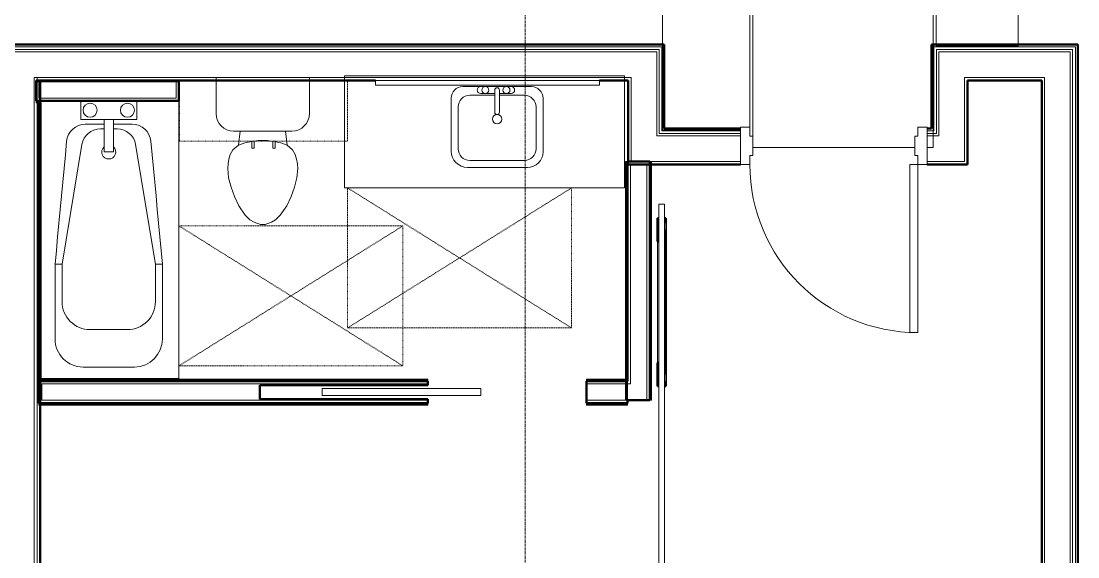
# Model space of a CAD drawing. Header units: inches. Extents: x -4218 to -1830, y 9756 to 12426.
# Drawn here: x -2935.3 to -2708.9, y 10271.4 to 10386.1 of the extents above; entities that cross this region are included whole.
import ezdxf

# ---------------------------------------------------------------- set-up
doc = ezdxf.new("R2010")
doc.units = ezdxf.units.IN
doc.header["$MEASUREMENT"] = 0
doc.linetypes.add('Dash', pattern=[0.25, 0.125, -0.125])
doc.linetypes.add('Grid Line 1_2_', pattern=[0.875, 0.5, -0.125, 0.125, -0.125])
for name, color, linetype, lineweight in [('0-1', 7, 'Continuous', 5), ('0-2', 252, 'Continuous', 9), ('0-3', 7, 'Continuous', 9), ('A-DOOR-1', 7, 'Continuous', 9), ('A-DOOR-2', 50, 'Continuous', 20), ('A-DOOR-3', 250, 'Continuous', 50), ('A-DOOR-FRAM-1', 50, 'Continuous', 20), ('A-FLOR-1', 253, 'Continuous', 9), ('A-FLOR-2', 252, 'Continuous', 9), ('A-FLOR-3', 7, 'Continuous', 9), ('A-GENM-HDLN-1', 7, 'Dash', 9), ('A-WALL-1', 250, 'Continuous', 50), ('A-WALL-2', 10, 'Continuous', 13), ('A-WALL-3', 253, 'Continuous', 9), ('A-WALL-4', 254, 'Continuous', 9), ('A-WALL-5', 252, 'Continuous', 9), ('A-WALL-6', 7, 'Continuous', 9), ('I-WALL-1', 250, 'Continuous', 50), ('I-WALL-2', 254, 'Continuous', 9), ('I-WALL-3', 253, 'Continuous', 9), ('I-WALL-4', 252, 'Continuous', 9), ('P-SANR-FIXT-1', 7, 'Continuous', 9), ('P-SANR-FIXT-2', 252, 'Continuous', 9), ('P-SANR-FIXT-3', 253, 'Continuous', 9), ('P-SANR-FIXT-5', 254, 'Continuous', 9), ('Q-CASE-2', 252, 'Continuous', 9), ('Q-CASE-3', 7, 'Continuous', 9), ('Q-CASE-5', 254, 'Continuous', 9), ('Q-CASE-6', 7, 'Dash', 9), ('S-GRID-1', 1, 'Grid Line 1_2_', 9)]:
    doc.layers.add(name, color=color, linetype=linetype, lineweight=lineweight)

# ---------------------------------------------------------------- blocks, each defined once
blk = doc.blocks.new('Basic Wall _ INT - W4BØF - _5_8 GYP - 2X4 WOOD_BATT_ - 5_8 GYP_ - ___-2701714-BACKGROUND - 1ST FLOOR')
at = {"layer": 'A-WALL-3'}
for p, q in [((-2800.65, 10356.04), (-2800.61, 10356.04)), ((-2800.65, 10355.41), (-2800.65, 10356.04)), ((-2800.61, 10356.04), (-2800.59, 10356.04)), ((-2800.59, 10356.04), (-2800.57, 10356.04)), ((-2800.57, 10356.04), (-2800.55, 10356.04)), ((-2800.55, 10356.04), (-2800.53, 10356.04)), ((-2800.53, 10356.04), (-2800.24, 10356.04)), ((-2800.3, 10356.04), (-2800.3, 10355.41)), ((-2800.57, 10265.57), (-2800.59, 10265.57)), ((-2800.55, 10265.57), (-2800.57, 10265.57)), ((-2800.54, 10265.57), (-2800.55, 10265.57)), ((-2800.53, 10265.57), (-2800.54, 10265.57)), ((-2800.51, 10265.57), (-2800.53, 10265.57)), ((-2800.53, 10265.57), (-2800.53, 10265.57)), ((-2800.45, 10265.57), (-2800.51, 10265.57)), ((-2800.24, 10265.57), (-2800.45, 10265.57)), ((-2800.3, 10265.94), (-2800.3, 10265.86)), ((-2800.3, 10265.83), (-2800.3, 10265.77))]:
    blk.add_line(p, q, dxfattribs=at)
at = {"layer": 'A-WALL-4'}
for p, q in [((-2800.63, 10356.04), (-2800.65, 10356.04)), ((-2800.45, 10356.04), (-2800.51, 10356.04)), ((-2800.3, 10356.04), (-2800.44, 10356.04)), ((-2800.24, 10356.04), (-2800.3, 10356.04)), ((-2800.65, 10265.57), (-2800.63, 10265.57)), ((-2800.51, 10265.57), (-2800.45, 10265.57)), ((-2800.44, 10265.57), (-2800.3, 10265.57)), ((-2800.3, 10265.57), (-2800.24, 10265.57))]:
    blk.add_line(p, q, dxfattribs=at)
at = {"layer": 'A-WALL-5'}
for p, q in [((-2800.65, 10304.91), (-2800.65, 10355.41)), ((-2800.53, 10355.41), (-2800.53, 10356.04)), ((-2800.3, 10355.41), (-2800.3, 10304.91)), ((-2800.24, 10356.04), (-2800.24, 10355.41)), ((-2800.65, 10304.91), (-2800.63, 10304.91)), ((-2800.51, 10304.91), (-2800.45, 10304.91)), ((-2800.44, 10304.91), (-2800.3, 10304.91)), ((-2800.3, 10304.91), (-2800.24, 10304.91)), ((-2800.63, 10268.91), (-2800.65, 10268.91)), ((-2800.65, 10265.57), (-2800.65, 10268.91)), ((-2800.45, 10268.91), (-2800.51, 10268.91)), ((-2800.3, 10268.91), (-2800.44, 10268.91)), ((-2800.24, 10268.91), (-2800.3, 10268.91)), ((-2800.3, 10268.91), (-2800.3, 10265.98)), ((-2800.61, 10265.57), (-2800.65, 10265.57)), ((-2800.59, 10265.57), (-2800.61, 10265.57)), ((-2800.24, 10265.94), (-2800.24, 10265.86)), ((-2800.24, 10265.83), (-2800.24, 10265.77))]:
    blk.add_line(p, q, dxfattribs=at)
at = {"layer": 'A-WALL-6'}
for p, q in [((-2800.53, 10304.91), (-2800.53, 10355.41)), ((-2800.24, 10355.41), (-2800.24, 10304.91)), ((-2800.61, 10304.91), (-2800.65, 10304.91)), ((-2800.53, 10304.91), (-2800.61, 10304.91)), ((-2800.24, 10304.91), (-2800.53, 10304.91)), ((-2800.65, 10268.91), (-2800.61, 10268.91)), ((-2800.61, 10268.91), (-2800.53, 10268.91)), ((-2800.53, 10265.57), (-2800.53, 10268.91)), ((-2800.53, 10268.91), (-2800.24, 10268.91)), ((-2800.24, 10268.91), (-2800.24, 10265.98))]:
    blk.add_line(p, q, dxfattribs=at)
blk = doc.blocks.new('Basic Wall _ INT - W4BØF - _5_8 GYP - 2X4 WOOD_BATT_ - 5_8 GYP_ - ___-2701713-BACKGROUND - 1ST FLOOR')
at = {"layer": 'A-WALL-3'}
for p, q in [((-2805.75, 10309.45), (-2805.75, 10309.34)), ((-2805.75, 10309.33), (-2805.75, 10309.25)), ((-2805.75, 10309.24), (-2805.75, 10309.19)), ((-2805.75, 10309.04), (-2805.75, 10308.44)), ((-2805.75, 10308.41), (-2805.75, 10304.91)), ((-2805.4, 10304.91), (-2805.4, 10309.04)), ((-2805.53, 10304.91), (-2805.81, 10304.91)), ((-2805.5, 10304.91), (-2805.53, 10304.91)), ((-2805.48, 10304.91), (-2805.5, 10304.91)), ((-2805.44, 10304.91), (-2805.48, 10304.91)), ((-2805.4, 10304.91), (-2805.44, 10304.91)), ((-2805.53, 10265.57), (-2805.81, 10265.57)), ((-2805.75, 10265.96), (-2805.75, 10265.86)), ((-2805.75, 10265.85), (-2805.75, 10265.77)), ((-2805.75, 10265.76), (-2805.75, 10265.71)), ((-2805.52, 10265.57), (-2805.53, 10265.57)), ((-2805.46, 10265.57), (-2805.52, 10265.57))]:
    blk.add_line(p, q, dxfattribs=at)
at = {"layer": 'A-WALL-4'}
for p, q in [((-2805.81, 10304.91), (-2805.75, 10304.91)), ((-2805.75, 10304.91), (-2805.61, 10304.91)), ((-2805.6, 10304.91), (-2805.54, 10304.91)), ((-2805.42, 10304.91), (-2805.4, 10304.91)), ((-2805.81, 10265.57), (-2805.75, 10265.57)), ((-2805.75, 10265.57), (-2805.61, 10265.57)), ((-2805.6, 10265.57), (-2805.54, 10265.57)), ((-2805.42, 10265.57), (-2805.4, 10265.57))]:
    blk.add_line(p, q, dxfattribs=at)
at = {"layer": 'A-WALL-5'}
for p, q in [((-2805.75, 10356.04), (-2805.81, 10356.04)), ((-2805.61, 10356.04), (-2805.75, 10356.04)), ((-2805.75, 10356.04), (-2805.75, 10309.45)), ((-2805.54, 10356.04), (-2805.6, 10356.04)), ((-2805.4, 10356.04), (-2805.42, 10356.04)), ((-2805.4, 10309.04), (-2805.4, 10356.04)), ((-2805.81, 10309.45), (-2805.81, 10309.34)), ((-2805.81, 10309.33), (-2805.81, 10309.25)), ((-2805.81, 10309.24), (-2805.81, 10309.19)), ((-2805.81, 10309.04), (-2805.81, 10308.44)), ((-2805.81, 10308.41), (-2805.81, 10304.91)), ((-2805.53, 10309.04), (-2805.53, 10308.42)), ((-2805.53, 10308.41), (-2805.53, 10304.91)), ((-2805.75, 10268.91), (-2805.81, 10268.91)), ((-2805.61, 10268.91), (-2805.75, 10268.91)), ((-2805.75, 10268.91), (-2805.75, 10265.98)), ((-2805.54, 10268.91), (-2805.6, 10268.91)), ((-2805.4, 10268.91), (-2805.42, 10268.91)), ((-2805.4, 10265.57), (-2805.4, 10268.91)), ((-2805.81, 10265.96), (-2805.81, 10265.86)), ((-2805.81, 10265.85), (-2805.81, 10265.77)), ((-2805.81, 10265.76), (-2805.81, 10265.71)), ((-2805.44, 10265.57), (-2805.46, 10265.57)), ((-2805.4, 10265.57), (-2805.44, 10265.57))]:
    blk.add_line(p, q, dxfattribs=at)
at = {"layer": 'A-WALL-6'}
for p, q in [((-2805.81, 10356.04), (-2805.53, 10356.04)), ((-2805.81, 10356.04), (-2805.81, 10309.45)), ((-2805.53, 10356.04), (-2805.53, 10309.04)), ((-2805.53, 10356.04), (-2805.44, 10356.04)), ((-2805.44, 10356.04), (-2805.4, 10356.04)), ((-2805.81, 10268.91), (-2805.53, 10268.91)), ((-2805.81, 10268.91), (-2805.81, 10265.98)), ((-2805.53, 10268.91), (-2805.53, 10265.57)), ((-2805.53, 10268.91), (-2805.44, 10268.91)), ((-2805.44, 10268.91), (-2805.4, 10268.91))]:
    blk.add_line(p, q, dxfattribs=at)
blk = doc.blocks.new('Basic Wall _ INT - W4BØF - _5_8 GYP - 2X4 WOOD_BATT_ - 5_8 GYP_ - ___-2701716-BACKGROUND - 1ST FLOOR')
at = {"layer": 'A-WALL-3'}
for p, q in [((-2805.69, 10309.39), (-2805.8, 10309.39)), ((-2805.6, 10309.39), (-2805.69, 10309.39)), ((-2805.54, 10309.39), (-2805.6, 10309.39)), ((-2805.4, 10309.45), (-2805.4, 10309.16)), ((-2805.4, 10309.16), (-2805.4, 10309.1))]:
    blk.add_line(p, q, dxfattribs=at)
at = {"layer": 'A-WALL-4'}
for p, q in [((-2805.4, 10309.39), (-2805.4, 10309.45)), ((-2805.4, 10309.25), (-2805.4, 10309.39)), ((-2805.4, 10309.18), (-2805.4, 10309.24)), ((-2805.4, 10309.04), (-2805.4, 10309.06))]:
    blk.add_line(p, q, dxfattribs=at)
at = {"layer": 'A-WALL-5'}
for p, q in [((-2848.2, 10309.39), (-2901.56, 10309.39)), ((-2848.2, 10309.39), (-2848.2, 10309.45)), ((-2848.2, 10309.25), (-2848.2, 10309.39)), ((-2848.2, 10309.18), (-2848.2, 10309.24)), ((-2814.2, 10309.45), (-2814.2, 10309.39)), ((-2814.2, 10309.39), (-2814.2, 10309.25)), ((-2805.81, 10309.39), (-2814.2, 10309.39)), ((-2814.2, 10309.24), (-2814.2, 10309.18)), ((-2805.69, 10309.45), (-2805.8, 10309.45)), ((-2805.6, 10309.45), (-2805.69, 10309.45)), ((-2805.54, 10309.45), (-2805.6, 10309.45)), ((-2901.56, 10309.04), (-2848.2, 10309.04)), ((-2848.2, 10309.04), (-2848.2, 10309.06)), ((-2814.2, 10309.06), (-2814.2, 10309.04)), ((-2814.2, 10309.04), (-2805.4, 10309.04)), ((-2805.4, 10309.1), (-2805.4, 10309.08)), ((-2805.4, 10309.08), (-2805.4, 10309.04))]:
    blk.add_line(p, q, dxfattribs=at)
at = {"layer": 'A-WALL-6'}
for p, q in [((-2848.2, 10309.45), (-2901.56, 10309.45)), ((-2848.2, 10309.16), (-2901.56, 10309.16)), ((-2848.2, 10309.45), (-2848.2, 10309.16)), ((-2848.2, 10309.16), (-2848.2, 10309.08)), ((-2814.2, 10309.16), (-2814.2, 10309.45)), ((-2805.81, 10309.45), (-2814.2, 10309.45)), ((-2805.4, 10309.16), (-2814.2, 10309.16)), ((-2814.2, 10309.08), (-2814.2, 10309.16)), ((-2848.2, 10309.08), (-2848.2, 10309.04)), ((-2814.2, 10309.04), (-2814.2, 10309.08))]:
    blk.add_line(p, q, dxfattribs=at)
blk = doc.blocks.new('Basic Wall _ INT - W4BØF - _5_8 GYP - 2X4 WOOD_BATT_ - 5_8 GYP_ - ___-2701715-BACKGROUND - 1ST FLOOR')
at = {"layer": 'A-WALL-3'}
for p, q in [((-2931.53, 10304.29), (-2931.53, 10304.27)), ((-2931.53, 10304.29), (-2931.27, 10304.29)), ((-2931.53, 10304.15), (-2931.53, 10304.09)), ((-2931.53, 10304.08), (-2931.53, 10303.94)), ((-2931.53, 10303.94), (-2931.53, 10303.88)), ((-2931.27, 10303.94), (-2931.53, 10303.94))]:
    blk.add_line(p, q, dxfattribs=at)
at = {"layer": 'A-WALL-5'}
for p, q in [((-2931.53, 10304.25), (-2931.53, 10304.29)), ((-2931.53, 10304.16), (-2931.53, 10304.25)), ((-2931.53, 10304.16), (-2931.27, 10304.16)), ((-2931.53, 10303.88), (-2931.53, 10304.16)), ((-2931.27, 10303.88), (-2931.53, 10303.88)), ((-2931.27, 10304.29), (-2848.2, 10304.29)), ((-2848.2, 10303.94), (-2931.27, 10303.94)), ((-2848.2, 10304.27), (-2848.2, 10304.29)), ((-2848.2, 10304.09), (-2848.2, 10304.15)), ((-2848.2, 10303.94), (-2848.2, 10304.08)), ((-2848.2, 10303.88), (-2848.2, 10303.94)), ((-2814.2, 10304.29), (-2814.2, 10304.27)), ((-2814.2, 10304.29), (-2805.4, 10304.29)), ((-2814.2, 10304.15), (-2814.2, 10304.09)), ((-2814.2, 10304.08), (-2814.2, 10303.94)), ((-2814.2, 10303.94), (-2814.2, 10303.88)), ((-2805.4, 10303.94), (-2814.2, 10303.94)), ((-2805.4, 10304.27), (-2805.4, 10304.29)), ((-2805.4, 10304.09), (-2805.4, 10304.15)), ((-2805.4, 10303.94), (-2805.4, 10304.08)), ((-2805.4, 10303.88), (-2805.4, 10303.94))]:
    blk.add_line(p, q, dxfattribs=at)
at = {"layer": 'A-WALL-6'}
for p, q in [((-2931.27, 10304.16), (-2848.2, 10304.16)), ((-2848.2, 10303.88), (-2931.27, 10303.88)), ((-2848.2, 10304.29), (-2848.2, 10304.25)), ((-2848.2, 10304.25), (-2848.2, 10304.16)), ((-2848.2, 10304.16), (-2848.2, 10303.88)), ((-2814.2, 10304.25), (-2814.2, 10304.29)), ((-2814.2, 10304.16), (-2814.2, 10304.25)), ((-2814.2, 10304.16), (-2805.4, 10304.16)), ((-2814.2, 10303.88), (-2814.2, 10304.16)), ((-2805.4, 10303.88), (-2814.2, 10303.88)), ((-2805.4, 10304.29), (-2805.4, 10304.25)), ((-2805.4, 10304.25), (-2805.4, 10304.16)), ((-2805.4, 10304.16), (-2805.4, 10303.88))]:
    blk.add_line(p, q, dxfattribs=at)
blk = doc.blocks.new('BARN - FLUSH - 3-0 x 7-0 BARN DOOR-2961665-BACKGROUND - 1ST FLOOR')
at = {"layer": 'A-DOOR-1'}
for p, q in [((21, 5.57), (-60, 5.57)), ((-60, 4.95), (-60, 5.57)), ((-60, 4.32), (-60, 4.95)), ((-56, 6), (-54.5, 6)), ((-56, 6), (-56, 5.67)), ((-56, 5.67), (-54.5, 5.67)), ((-54.5, 5.67), (-54.5, 6)), ((-23.5, 6), (-22, 6)), ((-23.5, 5.67), (-23.5, 6)), ((-23.5, 5.67), (-22, 5.67)), ((-22, 6), (-22, 5.67)), ((21, 5.57), (21, 4.95)), ((21, 4.95), (21, 4.32)), ((-60, 4.32), (21, 4.32)), ((-52, 4.07), (-26, 4.07))]:
    blk.add_line(p, q, dxfattribs=at)
at = {"layer": 'A-DOOR-3'}
for p, q in [((-57, 5.82), (-56, 5.82)), ((-57, 5.57), (-57, 5.82)), ((-54.5, 5.82), (-23.5, 5.82)), ((-22, 5.82), (-21, 5.82)), ((-21, 5.82), (-21, 5.57)), ((-57, 4.07), (-57, 4.32)), ((-52, 4.07), (-57, 4.07)), ((-52, 4.33), (-52, 4.07)), ((-26, 4.07), (-26, 4.32)), ((-21, 4.07), (-26, 4.07)), ((-21, 4.32), (-21, 4.07))]:
    blk.add_line(p, q, dxfattribs=at)
blk = doc.blocks.new('POCKET - FLUSH - 2-10 x 6-8-2882529-BACKGROUND - 1ST FLOOR')
at = {"layer": 'A-DOOR-2'}
for p, q in [((-39.67, 0.75), (-39.67, -0.75)), ((-5.67, 0.75), (-39.67, 0.75)), ((-5.67, -0.75), (-5.67, 0.75)), ((-39.67, -0.75), (-5.67, -0.75))]:
    blk.add_line(p, q, dxfattribs=at)
blk = doc.blocks.new('M_Sink Vanity-Square - 500 x 440mm-1352614-BACKGROUND - 1ST FLOOR')
at = {"layer": 'P-SANR-FIXT-1'}
for p, q in [((7.96, 7.09), (-6.72, 7.09)), ((3.62, 7.09), (-2.88, 7.09)), ((-9.22, 4.59), (-9.22, -6.73)), ((0.12, 5.22), (-5.22, 5.22)), ((-2.88, 5.59), (0.12, 5.59)), ((0.12, 6.33), (0.12, 1.59)), ((1.12, 6.33), (1.12, 1.59)), ((1.12, 5.59), (3.62, 5.59)), ((6.46, 5.22), (1.12, 5.22)), ((10.46, -6.91), (10.46, 4.59)), ((-7.72, 2.72), (-7.72, -6.23)), ((8.96, -6.23), (8.96, 2.72)), ((-5.22, -8.73), (6.46, -8.73)), ((-5.72, -10.23), (7.14, -10.23))]:
    blk.add_line(p, q, dxfattribs=at)
for centre, radius, start, end in [((-6.72, 4.59), 2.5, 90, 180), ((-2.88, 6.34), 0.75, 90, 270), ((-1.88, 6.34), 0.75, 360, 180), ((0.62, 6.33), 0.5, 360, 180), ((2.62, 6.34), 0.75, 360, 180), ((3.62, 6.34), 0.75, 270, 90), ((7.96, 4.59), 2.5, 360, 90), ((-5.22, 2.72), 2.5, 90, 180), ((-1.88, 6.34), 0.75, 180, 0), ((2.62, 6.34), 0.75, 180, 360), ((6.46, 2.72), 2.5, 0, 90), ((0.62, 0.13), 1, 360, 180), ((0.62, 0.13), 1, 180, 0), ((0.62, 1.59), 0.5, 180, 0), ((-5.72, -6.73), 3.5, 180, 270), ((-5.22, -6.23), 2.5, 180, 270), ((6.46, -6.23), 2.5, 270, 0), ((7.14, -6.91), 3.32, 270, 0)]:
    blk.add_arc(centre, radius, start, end, dxfattribs=at)
blk = doc.blocks.new('Toilet-Domestic-3D - Toilet-Domestic-3D-V110-BACKGROUND - 1ST FLOOR')
at = {"layer": 'P-SANR-FIXT-1'}
for p, q in [((-2.74, 11), (-1.87, 11.5)), ((-1.87, 11.5), (-0.5, 12)), ((-0.5, 12), (0.5, 12)), ((0.5, 12), (1.87, 11.5)), ((1.87, 11.5), (2.74, 11)), ((-5.13, 8), (-3.74, 10)), ((-3.74, 10), (-2.74, 11)), ((2.74, 11), (3.74, 10)), ((3.74, 10), (5.13, 8)), ((-6.06, 6), (-5.13, 8)), ((5.13, 8), (6.06, 6)), ((-6.79, 4), (-6.06, 6)), ((6.06, 6), (6.79, 4)), ((-7.33, 1.99), (-6.79, 4)), ((6.79, 4), (7.33, 1.99)), ((-7.5, 0), (-7.33, 1.99)), ((7.33, 1.99), (7.5, 0)), ((-7.41, -1), (-7.5, 0)), ((-7.24, -2), (-7.41, -1)), ((-6.97, -3), (-7.24, -2)), ((7.24, -2), (6.97, -3)), ((7.41, -1), (7.24, -2)), ((7.5, 0), (7.41, -1)), ((-6.4, -4), (-6.97, -3)), ((-5.21, -5), (-6.4, -4)), ((6.4, -4), (5.21, -5)), ((6.97, -3), (6.4, -4)), ((-3.84, -5.5), (-5.21, -5)), ((-4.86, -8.02), (-5.21, -5)), ((-2.65, -5.71), (-3.84, -5.5)), ((-1, -6), (-2.16, -5.8)), ((1, -6), (-1, -6)), ((1.85, -5.85), (1, -6)), ((3.84, -5.5), (2.34, -5.76)), ((5.21, -5), (3.84, -5.5)), ((4.86, -8.02), (5.21, -5)), ((6.25, -8.02), (-6.25, -8.02)), ((-9.98, -11.75), (-9.98, -18.85)), ((9.98, -18.85), (9.98, -11.75))]:
    blk.add_line(p, q, dxfattribs=at)
for centre, start, end in [((-6.25, -11.75), 90, 180), ((6.25, -11.75), 0, 90)]:
    blk.add_arc(centre, 3.73, start, end, dxfattribs=at)
at = {"layer": 'P-SANR-FIXT-2'}
for p, q in [((-9.98, -18.85), (-9.98, -19.48)), ((9.98, -19.48), (9.98, -18.85))]:
    blk.add_line(p, q, dxfattribs=at)
at = {"layer": 'P-SANR-FIXT-3'}
blk.add_line((-9.98, -19.48), (9.98, -19.48), dxfattribs=at)
blk = doc.blocks.new('Bath Vanity - Bath Vanity 60_-V143-BACKGROUND - 1ST FLOOR')
at = {"layer": 'Q-CASE-2'}
for p, q in [((30.74, 0), (-29.26, 0)), ((-29.26, 0), (-29.26, -1)), ((30.74, -0.38), (30.74, 0)), ((30.74, -1), (30.74, -0.38))]:
    blk.add_line(p, q, dxfattribs=at)
at = {"layer": 'Q-CASE-3'}
for p, q in [((-29.26, -1), (-29.26, -24)), ((30.74, -24), (30.74, -1)), ((-29.26, -24), (30.74, -24))]:
    blk.add_line(p, q, dxfattribs=at)
blk = doc.blocks.new('Bath Tub - Maestro - 60_x30_-V144-BACKGROUND - 1ST FLOOR')
at = {"layer": 'P-SANR-FIXT-1'}
for p, q in [((59.62, 0), (0.37, 0)), ((35, -3.5), (51, -3.5)), ((35, -5), (35, -3.5)), ((35, -5), (9.35, -9.26)), ((43, -5), (35, -5)), ((4, -9), (0.37, -9)), ((4, -14), (4, -9)), ((5, -14), (5, -9.96)), ((49, -19), (49, -11)), ((57, -9.5), (57, -20.5)), ((6, -13.2), (6, -14)), ((4, -16), (4, -14)), ((4, -14), (10.94, -14)), ((10.94, -16), (10.94, -14)), ((4, -21), (4, -16)), ((10.94, -16), (4, -16)), ((5, -20.04), (5, -16)), ((6, -16), (6, -16.8)), ((0.37, -21), (4, -21)), ((9.35, -20.74), (35, -25)), ((35, -25), (35, -26.5)), ((35, -25), (43, -25)), ((51, -26.5), (35, -26.5))]:
    blk.add_line(p, q, dxfattribs=at)
at = {"layer": 'P-SANR-FIXT-1', "flags": 128}
for points in [[(8.63, -5.97), (11.56, -5.7), (14.49, -5.42), (17.42, -5.15), (20.35, -4.87), (23.28, -4.6), (26.21, -4.32), (29.14, -4.05), (32.07, -3.77), (35, -3.5)], [(35, -26.5), (32.07, -26.23), (29.14, -25.95), (26.21, -25.68), (23.28, -25.4), (20.35, -25.13), (17.42, -24.85), (14.49, -24.58), (11.56, -24.3), (8.63, -24.03)]]:
    blk.add_lwpolyline(points, dxfattribs=at)
at = {"layer": 'P-SANR-FIXT-1'}
for centre, radius, start, end in [((51, -9.5), 6, 0, 90), ((9, -9.96), 4, 95.3558, 180), ((43, -11), 6, 360, 90), ((2, -11), 1.5, 0, 180), ((2, -11), 1.5, 180, 360), ((10, -13.2), 4, 99.4223, 180), ((10.94, -15), 1.5, 0, 137.9289), ((10.94, -15), 1.5, 222.0711, 360), ((2, -19), 1.5, 0, 180), ((10, -16.8), 4, 180, 260.5777), ((2, -19), 1.5, 180, 360), ((9, -20.04), 4, 180, 264.6442), ((43, -19), 6, 270, 0), ((51, -20.5), 6, 270, 0)]:
    blk.add_arc(centre, radius, start, end, dxfattribs=at)
at = {"layer": 'P-SANR-FIXT-2'}
for p, q in [((0.37, 0), (0, 0)), ((60, 0), (59.62, 0)), ((0.37, -9), (0, -9)), ((0, -21), (0.37, -21))]:
    blk.add_line(p, q, dxfattribs=at)
at = {"layer": 'P-SANR-FIXT-3'}
for p, q in [((0, 0), (0, -9)), ((60, -29.71), (60, 0)), ((0, -9), (0, -21)), ((0, -21), (0, -29.71)), ((0, -30), (60, -30))]:
    blk.add_line(p, q, dxfattribs=at)
at = {"layer": 'P-SANR-FIXT-5'}
for p, q in [((0, -9), (0, -21)), ((0, -29.71), (0, -30)), ((60, -29.97), (60, -29.71))]:
    blk.add_line(p, q, dxfattribs=at)
blk = doc.blocks.new('ADA Clearances - 30_x48_-1721104-BACKGROUND - 1ST FLOOR')
at = {"layer": 'A-GENM-HDLN-1'}
for p, q in [((15, 24), (-15, -24)), ((-15, 24), (15, -24)), ((-15, -24), (-15, 24)), ((-15, 24), (15, 24)), ((15, 24), (15, -24)), ((15, -24), (-15, -24))]:
    blk.add_line(p, q, dxfattribs=at)
blk = doc.blocks.new('ADA Clearances - 30_x48_-V113-BACKGROUND - 1ST FLOOR')
at = {"layer": 'A-GENM-HDLN-1'}
for p, q in [((15, 24), (-15, -24)), ((-15, 24), (15, -24)), ((-15, 24), (15, 24)), ((15, 24), (15, -24)), ((15, -24), (-15, -24))]:
    blk.add_line(p, q, dxfattribs=at)
blk = doc.blocks.new('BATHROOM MIRROR - BATHROOM MIRROR 48_-3124766-BACKGROUND - 1ST FLOOR')
at = {"layer": 'Q-CASE-3'}
for p, q in [((24.74, 24), (-23.26, 24)), ((-23.26, 23), (-23.26, 24)), ((-23.26, 23), (24.74, 23)), ((24.74, 24), (24.74, 23))]:
    blk.add_line(p, q, dxfattribs=at)
at = {"layer": 'Q-CASE-5'}
blk.add_line((21.74, 24), (-20.26, 24), dxfattribs=at)
blk = doc.blocks.new('300 Series Wall Hung Cabinet_326 - 36_-2909952-BACKGROUND - 1ST FLOOR')
at = {"layer": 'Q-CASE-3'}
for p, q in [((-2.5, -13.19), (-2.01, -13.19)), ((-2.5, -13.19), (-2.5, -14.69)), ((-2.01, -14.69), (-2.01, -13.19)), ((2, -13.19), (2.49, -13.19)), ((2, -13.19), (2, -14.69)), ((2.49, -14.69), (2.49, -13.19)), ((-2.5, -14.69), (-2.01, -14.69)), ((2, -14.69), (2.49, -14.69))]:
    blk.add_line(p, q, dxfattribs=at)
at = {"layer": 'Q-CASE-6'}
for p, q in [((18, -0.19), (-18, -0.19)), ((-18, -0.19), (-18, -13.19)), ((18, -13.19), (18, -0.19)), ((-18, -13.19), (18, -13.19))]:
    blk.add_line(p, q, dxfattribs=at)
blk = doc.blocks.new('Basic Wall _ INT - W4FØF - INT - _5_8 GYP - 2X4 WOOD_BATT__ - ___-3091430-BACKGROUND - 1ST FLOOR')
at = {"layer": 'A-WALL-3'}
for p, q in [((-2932.15, 10369.04), (-2932.15, 10369.02)), ((-2931.56, 10369.04), (-2932.15, 10369.04)), ((-2932.15, 10368.9), (-2932.15, 10368.84)), ((-2932.15, 10368.83), (-2932.15, 10368.69)), ((-2932.15, 10368.69), (-2932.15, 10368.63)), ((-2932.15, 10368.69), (-2931.56, 10368.69))]:
    blk.add_line(p, q, dxfattribs=at)
at = {"layer": 'A-WALL-5'}
for p, q in [((-2932.15, 10369), (-2932.15, 10369.04)), ((-2932.15, 10368.91), (-2932.15, 10369)), ((-2932.15, 10368.91), (-2931.56, 10368.91)), ((-2932.15, 10368.63), (-2932.15, 10368.91)), ((-2932.15, 10368.63), (-2931.56, 10368.63)), ((-2901.53, 10369.02), (-2901.53, 10369.04)), ((-2901.53, 10368.84), (-2901.53, 10368.9)), ((-2901.53, 10368.69), (-2901.53, 10368.83)), ((-2901.53, 10368.63), (-2901.53, 10368.69))]:
    blk.add_line(p, q, dxfattribs=at)
at = {"layer": 'A-WALL-6'}
for p, q in [((-2901.53, 10369.04), (-2901.53, 10369)), ((-2901.53, 10369), (-2901.53, 10368.91)), ((-2901.53, 10368.91), (-2901.53, 10368.63))]:
    blk.add_line(p, q, dxfattribs=at)
blk = doc.blocks.new('CTR - 1st Phase - Unit Layouts_rvt-1-BACKGROUND - 1ST FLOOR')
at = {"layer": 'A-WALL-1'}
for p, q in [((-2901.53, 10373.41), (-2932.15, 10373.41)), ((-2932.15, 10373.41), (-2932.15, 10373.16)), ((-2932.15, 10373.16), (-2932.15, 10369.66)), ((-2901.53, 10373.16), (-2901.53, 10373.41)), ((-2901.53, 10369.66), (-2901.53, 10373.16)), ((-2932.15, 10369.66), (-2932.15, 10369.04)), ((-2932.15, 10369.04), (-2901.53, 10369.04)), ((-2931.19, 10369.04), (-2931.56, 10369.04)), ((-2931.56, 10369.04), (-2931.56, 10309.04)), ((-2931.19, 10309.41), (-2931.19, 10368.66)), ((-2901.53, 10369.04), (-2901.53, 10369.66)), ((-2805.4, 10356.04), (-2805.4, 10309.04)), ((-2804.78, 10356.04), (-2805.4, 10356.04)), ((-2801.28, 10356.04), (-2804.78, 10356.04)), ((-2800.65, 10356.04), (-2801.28, 10356.04)), ((-2800.65, 10304.91), (-2800.65, 10356.04)), ((-2901.56, 10309.41), (-2931.19, 10309.41)), ((-2901.56, 10309.04), (-2901.56, 10309.41)), ((-2931.56, 10309.04), (-2931.19, 10309.04)), ((-2848.2, 10309.04), (-2931.53, 10309.04)), ((-2931.53, 10309.04), (-2931.53, 10308.41)), ((-2931.53, 10308.41), (-2931.53, 10304.91)), ((-2931.19, 10309.04), (-2901.56, 10309.04)), ((-2884.2, 10305.16), (-2884.2, 10308.16)), ((-2884.2, 10308.16), (-2848.2, 10308.16)), ((-2848.2, 10308.16), (-2848.2, 10309.04)), ((-2805.4, 10309.04), (-2814.2, 10309.04)), ((-2814.2, 10309.04), (-2814.2, 10304.29)), ((-2931.53, 10304.91), (-2931.53, 10304.29)), ((-2848.2, 10305.16), (-2884.2, 10305.16)), ((-2848.2, 10304.29), (-2848.2, 10305.16)), ((-2805.4, 10304.91), (-2800.65, 10304.91)), ((-2805.4, 10304.29), (-2805.4, 10304.91)), ((-2931.53, 10304.29), (-2848.2, 10304.29)), ((-2814.2, 10304.29), (-2805.4, 10304.29))]:
    blk.add_line(p, q, dxfattribs=at)
at = {"layer": 'A-WALL-2'}
for p, q in [((-2932.15, 10373.16), (-2931.53, 10373.16)), ((-2932.15, 10373.16), (-2931.53, 10373.16)), ((-2931.53, 10373.16), (-2902.15, 10373.16)), ((-2931.53, 10373.16), (-2931.53, 10369.66)), ((-2902.15, 10373.16), (-2901.53, 10373.16)), ((-2902.15, 10373.16), (-2901.53, 10373.16)), ((-2902.15, 10369.66), (-2902.15, 10373.16)), ((-2931.53, 10369.66), (-2902.15, 10369.66)), ((-2804.78, 10308.41), (-2804.78, 10355.41)), ((-2801.28, 10355.41), (-2804.78, 10355.41)), ((-2801.28, 10304.91), (-2801.28, 10355.41)), ((-2930.9, 10308.41), (-2848.2, 10308.41)), ((-2930.9, 10308.41), (-2930.9, 10304.91)), ((-2814.2, 10308.41), (-2805.4, 10308.41)), ((-2804.78, 10308.41), (-2805.4, 10308.41)), ((-2930.9, 10304.91), (-2848.2, 10304.91)), ((-2814.2, 10304.91), (-2805.4, 10304.91))]:
    blk.add_line(p, q, dxfattribs=at)
at = {"layer": 'A-WALL-3'}
for p, q in [((-2932.15, 10369.04), (-2932.15, 10373.41)), ((-2901.53, 10373.41), (-2931.27, 10373.41)), ((-2931.56, 10369.04), (-2931.56, 10309.04)), ((-2931.27, 10369.04), (-2931.19, 10369.04)), ((-2805.4, 10356.04), (-2805.4, 10309.45)), ((-2805.27, 10356.04), (-2804.65, 10356.04)), ((-2800.65, 10304.91), (-2800.65, 10355.41)), ((-2931.53, 10304.29), (-2931.53, 10309.04)), ((-2931.19, 10309.04), (-2931.27, 10309.04)), ((-2931.19, 10309.04), (-2901.56, 10309.04)), ((-2848.2, 10309.04), (-2901.56, 10309.04)), ((-2805.81, 10309.04), (-2814.2, 10309.04)), ((-2931.27, 10304.29), (-2848.2, 10304.29)), ((-2814.2, 10304.29), (-2805.4, 10304.29))]:
    blk.add_line(p, q, dxfattribs=at)
at = {"layer": 'A-WALL-4'}
for p, q in [((-2931.27, 10373.41), (-2932.15, 10373.41)), ((-2932.15, 10369.04), (-2931.56, 10369.04)), ((-2931.56, 10369.04), (-2931.27, 10369.04)), ((-2804.65, 10356.04), (-2800.65, 10356.04)), ((-2800.65, 10355.41), (-2800.65, 10356.04)), ((-2805.4, 10309.45), (-2805.4, 10309.18)), ((-2931.27, 10309.04), (-2931.53, 10309.04)), ((-2805.69, 10309.04), (-2805.8, 10309.04)), ((-2805.6, 10309.04), (-2805.69, 10309.04)), ((-2805.54, 10309.04), (-2805.6, 10309.04)), ((-2931.53, 10304.29), (-2931.27, 10304.29))]:
    blk.add_line(p, q, dxfattribs=at)
at = {"layer": 'A-WALL-5'}
for p, q in [((-2901.53, 10373.41), (-2901.53, 10369.04)), ((-2931.19, 10309.41), (-2931.19, 10368.66)), ((-2805.4, 10356.04), (-2805.27, 10356.04)), ((-2901.56, 10309.41), (-2931.19, 10309.41)), ((-2901.56, 10309.41), (-2901.56, 10309.04)), ((-2848.2, 10308.16), (-2884.2, 10308.16)), ((-2884.2, 10308.16), (-2884.2, 10305.16)), ((-2848.2, 10309.04), (-2848.2, 10308.16)), ((-2814.2, 10304.29), (-2814.2, 10309.04)), ((-2884.2, 10305.16), (-2848.2, 10305.16)), ((-2848.2, 10305.16), (-2848.2, 10304.29)), ((-2800.65, 10304.91), (-2805.4, 10304.91)), ((-2805.4, 10304.91), (-2805.4, 10304.29))]:
    blk.add_line(p, q, dxfattribs=at)
at = {"layer": '0-2'}
for name, p in [('300 Series Wall Hung Cabinet_326 - 36_-2909952-BACKGROUND - 1ST FLOOR', (-2883.4, 10373.6)), ('Bath Vanity - Bath Vanity 60_-V143-BACKGROUND - 1ST FLOOR', (-2836.76, 10374.41)), ('BATHROOM MIRROR - BATHROOM MIRROR 48_-3124766-BACKGROUND - 1ST FLOOR', (-2836.14, 10349.41)), ('M_Sink Vanity-Square - 500 x 440mm-1352614-BACKGROUND - 1ST FLOOR', (-2833.97, 10365.02)), ('Basic Wall _ INT - W4FØF - INT - _5_8 GYP - 2X4 WOOD_BATT__ - ___-3091430-BACKGROUND - 1ST FLOOR', (0, 0)), ('Basic Wall _ INT - W4BØF - _5_8 GYP - 2X4 WOOD_BATT_ - 5_8 GYP_ - ___-2701713-BACKGROUND - 1ST FLOOR', (0, 0)), ('Basic Wall _ INT - W4BØF - _5_8 GYP - 2X4 WOOD_BATT_ - 5_8 GYP_ - ___-2701714-BACKGROUND - 1ST FLOOR', (0, 0)), ('Basic Wall _ INT - W4BØF - _5_8 GYP - 2X4 WOOD_BATT_ - 5_8 GYP_ - ___-2701716-BACKGROUND - 1ST FLOOR', (0, 0)), ('POCKET - FLUSH - 2-10 x 6-8-2882529-BACKGROUND - 1ST FLOOR', (-2831.2, 10306.66)), ('Basic Wall _ INT - W4BØF - _5_8 GYP - 2X4 WOOD_BATT_ - 5_8 GYP_ - ___-2701715-BACKGROUND - 1ST FLOOR', (0, 0))]:
    blk.add_blockref(name, p, dxfattribs=at)
for name, p, rotation in [('Toilet-Domestic-3D - Toilet-Domestic-3D-V110-BACKGROUND - 1ST FLOOR', (-2883.56, 10354.56), 180), ('Bath Tub - Maestro - 60_x30_-V144-BACKGROUND - 1ST FLOOR', (-2901.56, 10369.04), 269.9999999997797), ('ADA Clearances - 30_x48_-V113-BACKGROUND - 1ST FLOOR', (-2841.4, 10335.41), 269.9999999998804), ('BARN - FLUSH - 3-0 x 7-0 BARN DOOR-2961665-BACKGROUND - 1ST FLOOR', (-2803.03, 10286.91), 269.9999999999731), ('ADA Clearances - 30_x48_-1721104-BACKGROUND - 1ST FLOOR', (-2877.53, 10327.28), 269.9999999998573)]:
    blk.add_blockref(name, p, dxfattribs=dict(at, rotation=rotation))
blk = doc.blocks.new('HOLLOW METAL - UNIT DOOR-2191980-BACKGROUND - 1ST FLOOR')
at = {"layer": 'A-DOOR-1'}
blk.add_arc((18, -4.125), 36, 180, 270, dxfattribs=at)
at = {"layer": 'A-DOOR-2'}
for p, q in [((16.25, -4.125), (18, -4.125)), ((16.25, -40.125), (16.25, -4.125)), ((18, -4.125), (18, -40.125)), ((18, -40.125), (16.25, -40.125))]:
    blk.add_line(p, q, dxfattribs=at)
at = {"layer": 'A-DOOR-FRAM-1'}
for p, q in [((-20, 3.875), (-18, 3.875)), ((-20, -4.125), (-20, 3.875)), ((-18, 3.875), (-18, 1.9375)), ((18, 3.875), (20, 3.875)), ((18, 1.9375), (18, 3.875)), ((20, 3.875), (20, -4.125)), ((-18, 1.9375), (-17.375, 1.9375)), ((-17.375, 1.9375), (-17.375, -2.1875)), ((17.375, 1.9375), (18, 1.9375)), ((17.375, -2.1875), (17.375, 1.9375)), ((-18, -2.1875), (-18, -4.125)), ((-17.375, -2.1875), (-18, -2.1875)), ((18, -2.1875), (17.375, -2.1875)), ((18, -4.125), (18, -2.1875)), ((-18, -4.125), (-20, -4.125)), ((20, -4.125), (18, -4.125))]:
    blk.add_line(p, q, dxfattribs=at)
blk = doc.blocks.new('CTR - 1st Phase - Common Walls_rvt-1-BACKGROUND - 1ST FLOOR')
at = {"layer": 'A-FLOR-1'}
for p, q in [((-2739.92, 10380.79), (-2739.92, 10381.16)), ((-2739.3, 10381.16), (-2739.3, 10380.79)), ((-2739.3, 10380.79), (-2721.68, 10380.79)), ((-2721.68, 10380.79), (-2721.68, 10381.16))]:
    blk.add_line(p, q, dxfattribs=at)
at = {"layer": 'A-FLOR-2'}
for p, q in [((-2797.9, 10381.16), (-2797.9, 10362.79)), ((-2739.92, 10381.16), (-2739.92, 10381.41)), ((-2739.92, 10359.04), (-2739.92, 10380.79)), ((-2739.3, 10381.41), (-2739.3, 10381.16)), ((-2721.68, 10381.16), (-2721.68, 10381.41)), ((-2797.9, 10362.79), (-2781.2, 10362.79)), ((-2741.2, 10359.04), (-2739.92, 10359.04))]:
    blk.add_line(p, q, dxfattribs=at)
at = {"layer": 'A-FLOR-3'}
for p, q in [((-2797.9, 10425.39), (-2797.9, 10381.16)), ((-2779.2, 10363.41), (-2779.2, 10425.39)), ((-2778.57, 10425.39), (-2778.57, 10361.48)), ((-2739.92, 10381.41), (-2739.92, 10425.39)), ((-2739.3, 10425.39), (-2739.3, 10381.41)), ((-2721.68, 10381.41), (-2721.68, 10425.39)), ((-2778.57, 10359.04), (-2743.82, 10359.04))]:
    blk.add_line(p, q, dxfattribs=at)
at = {"layer": 'A-WALL-2'}
for p, q in [((-3065.75, 10380.66), (-2805.27, 10380.66)), ((-3065.75, 10380.04), (-2805.27, 10380.04)), ((-3065.75, 10379.54), (-2805.27, 10379.54)), ((-2805.27, 10380.66), (-2798.65, 10380.66)), ((-2805.27, 10380.04), (-2799.15, 10380.04)), ((-2805.27, 10379.54), (-2804.65, 10379.54)), ((-2804.65, 10379.54), (-2799.15, 10379.54)), ((-2799.15, 10380.04), (-2798.65, 10380.04)), ((-2799.15, 10379.54), (-2799.15, 10361.54)), ((-2798.65, 10380.66), (-2798.02, 10380.66)), ((-2798.65, 10380.04), (-2798.65, 10362.04)), ((-2798.02, 10380.66), (-2798.02, 10362.66)), ((-2739.8, 10380.66), (-2739.8, 10381.16)), ((-2739.8, 10380.66), (-2739.8, 10381.16)), ((-2739.8, 10380.66), (-2739.17, 10380.66)), ((-2739.8, 10362.66), (-2739.8, 10380.66)), ((-2739.17, 10380.66), (-2732.55, 10380.66)), ((-2739.17, 10380.04), (-2738.67, 10380.04)), ((-2739.17, 10362.04), (-2739.17, 10380.04)), ((-2738.67, 10380.04), (-2732.55, 10380.04)), ((-2738.67, 10379.54), (-2733.17, 10379.54)), ((-2738.67, 10361.54), (-2738.67, 10379.54)), ((-2733.17, 10379.54), (-2732.55, 10379.54)), ((-2732.55, 10380.66), (-2716.66, 10380.66)), ((-2732.55, 10380.04), (-2716.66, 10380.04)), ((-2732.55, 10379.54), (-2716.66, 10379.54)), ((-2716.66, 10380.66), (-2710.04, 10380.66)), ((-2716.66, 10380.04), (-2710.54, 10380.04)), ((-2716.66, 10379.54), (-2716.04, 10379.54)), ((-2716.04, 10379.54), (-2710.54, 10379.54)), ((-2710.54, 10380.04), (-2710.04, 10380.04)), ((-2710.54, 10379.54), (-2710.54, 10261.59)), ((-2710.04, 10380.66), (-2709.41, 10380.66)), ((-2710.04, 10380.04), (-2710.04, 10261.59)), ((-2709.41, 10380.66), (-2709.41, 10261.59)), ((-2932.52, 10374.04), (-2931.9, 10374.04)), ((-2932.52, 10373.41), (-2932.52, 10374.04)), ((-2932.52, 10374.04), (-2931.9, 10374.04)), ((-2932.52, 10018.09), (-2932.52, 10373.41)), ((-2931.9, 10373.41), (-2931.9, 10374.04)), ((-2931.9, 10374.04), (-2805.27, 10374.04)), ((-2931.9, 10018.09), (-2931.9, 10373.41)), ((-2805.27, 10374.04), (-2804.65, 10374.04)), ((-2804.65, 10374.04), (-2804.65, 10356.04)), ((-2733.17, 10374.04), (-2732.55, 10374.04)), ((-2733.17, 10356.04), (-2733.17, 10374.04)), ((-2732.55, 10374.04), (-2716.66, 10374.04)), ((-2716.66, 10374.04), (-2716.04, 10374.04)), ((-2716.04, 10374.04), (-2716.04, 10261.59)), ((-2798.65, 10361.54), (-2799.15, 10361.54)), ((-2798.02, 10362.04), (-2798.65, 10362.04)), ((-2797.52, 10361.54), (-2798.65, 10361.54)), ((-2797.52, 10362.66), (-2798.02, 10362.66)), ((-2797.52, 10362.04), (-2798.02, 10362.04)), ((-2797.52, 10363.16), (-2797.52, 10362.66)), ((-2781.2, 10362.66), (-2797.52, 10362.66)), ((-2781.2, 10362.04), (-2797.52, 10362.04)), ((-2781.2, 10361.54), (-2797.52, 10361.54)), ((-2740.3, 10362.66), (-2741.2, 10362.66)), ((-2740.3, 10362.04), (-2741.2, 10362.04)), ((-2740.3, 10361.54), (-2741.2, 10361.54)), ((-2739.8, 10362.66), (-2740.3, 10362.66)), ((-2739.8, 10362.04), (-2740.3, 10362.04)), ((-2739.17, 10361.54), (-2740.3, 10361.54)), ((-2739.17, 10362.04), (-2739.8, 10362.04)), ((-2738.67, 10361.54), (-2739.17, 10361.54)), ((-2799.15, 10356.04), (-2804.65, 10356.04)), ((-2797.52, 10356.04), (-2799.15, 10356.04)), ((-2781.2, 10356.04), (-2797.52, 10356.04)), ((-2740.3, 10356.04), (-2741.2, 10356.04)), ((-2738.67, 10356.04), (-2740.3, 10356.04)), ((-2733.17, 10356.04), (-2738.67, 10356.04))]:
    blk.add_line(p, q, dxfattribs=at)
at = {"layer": 'I-WALL-1'}
for p, q in [((-2805.27, 10381.16), (-3065.75, 10381.16)), ((-2798.02, 10381.16), (-2805.27, 10381.16)), ((-2797.52, 10381.16), (-2798.02, 10381.16)), ((-2797.52, 10363.16), (-2797.52, 10381.16)), ((-2740.3, 10381.16), (-2740.3, 10363.16)), ((-2739.8, 10381.16), (-2740.3, 10381.16)), ((-2732.55, 10381.16), (-2739.8, 10381.16)), ((-2716.66, 10381.16), (-2732.55, 10381.16)), ((-2709.41, 10381.16), (-2716.66, 10381.16)), ((-2708.91, 10381.16), (-2709.41, 10381.16)), ((-2708.91, 10261.59), (-2708.91, 10381.16)), ((-2931.27, 10181.16), (-2931.27, 10373.41)), ((-2931.27, 10373.41), (-2859.4, 10373.41)), ((-2811.4, 10373.41), (-2805.27, 10373.41)), ((-2805.27, 10373.41), (-2805.27, 10355.41)), ((-2732.55, 10373.41), (-2716.66, 10373.41)), ((-2732.55, 10355.41), (-2732.55, 10373.41)), ((-2716.66, 10373.41), (-2716.66, 10261.59)), ((-2781.2, 10363.16), (-2797.52, 10363.16)), ((-2740.3, 10363.16), (-2741.2, 10363.16)), ((-2805.27, 10355.41), (-2804.65, 10355.41)), ((-2804.65, 10355.41), (-2797.52, 10355.41)), ((-2797.52, 10355.41), (-2781.2, 10355.41)), ((-2741.2, 10355.41), (-2740.3, 10355.41)), ((-2740.3, 10355.41), (-2733.17, 10355.41)), ((-2733.17, 10355.41), (-2732.55, 10355.41))]:
    blk.add_line(p, q, dxfattribs=at)
at = {"layer": 'I-WALL-2'}
blk.add_line((-2801.28, 10355.41), (-2804.78, 10355.41), dxfattribs=at)
at = {"layer": 'I-WALL-3'}
for p, q in [((-2739.92, 10381.16), (-2739.3, 10381.16)), ((-2931.27, 10373.17), (-2931.27, 10373.41)), ((-2931.27, 10373.41), (-2901.53, 10373.41)), ((-2931.27, 10369.66), (-2931.27, 10373.16)), ((-2931.27, 10369.04), (-2931.27, 10369.66)), ((-2781.2, 10362.79), (-2781.2, 10355.41)), ((-2805.27, 10356.04), (-2805.27, 10355.41)), ((-2804.78, 10355.41), (-2805.27, 10355.41)), ((-2800.65, 10355.41), (-2801.28, 10355.41)), ((-2800.45, 10355.41), (-2800.51, 10355.41)), ((-2800.36, 10355.41), (-2800.45, 10355.41)), ((-2800.24, 10355.41), (-2800.36, 10355.41)), ((-2931.27, 10304.29), (-2931.27, 10309.04)), ((-2931.27, 10304.09), (-2931.27, 10304.14)), ((-2931.27, 10304), (-2931.27, 10304.09)), ((-2931.27, 10303.88), (-2931.27, 10303.99))]:
    blk.add_line(p, q, dxfattribs=at)
at = {"layer": 'I-WALL-4'}
for p, q in [((-2805.27, 10381.16), (-3065.75, 10381.16)), ((-2805.27, 10381.16), (-2797.9, 10381.16)), ((-2716.66, 10381.16), (-2721.68, 10381.16)), ((-2716.66, 10381.16), (-2708.91, 10381.16)), ((-2708.91, 10261.59), (-2708.91, 10381.16)), ((-2901.53, 10373.41), (-2893.54, 10373.41)), ((-2873.58, 10373.41), (-2866.03, 10373.41)), ((-2806.03, 10373.41), (-2805.27, 10373.41)), ((-2805.27, 10373.41), (-2805.27, 10356.04)), ((-2732.55, 10373.41), (-2716.66, 10373.41)), ((-2732.55, 10355.41), (-2732.55, 10373.41)), ((-2716.66, 10373.41), (-2716.66, 10261.59)), ((-2797.52, 10355.41), (-2800.24, 10355.41)), ((-2797.52, 10355.41), (-2781.2, 10355.41)), ((-2741.2, 10355.41), (-2740.3, 10355.41)), ((-2732.55, 10355.41), (-2740.3, 10355.41)), ((-2931.27, 10186.33), (-2931.27, 10303.88))]:
    blk.add_line(p, q, dxfattribs=at)
at = {"layer": '0-3'}
blk.add_blockref('HOLLOW METAL - UNIT DOOR-2191980-BACKGROUND - 1ST FLOOR', (-2761.2, 10359.54), dxfattribs=at)

msp = doc.modelspace()

# ---------------------------------------------------------------- linework, layer by layer
at = {"layer": 'S-GRID-1'}
msp.add_line((-2827.32, 9836.18), (-2827.32, 12376.81), dxfattribs=at)

# ---------------------------------------------------------------- block references
at = {"layer": '0-1'}
for name in ['CTR - 1st Phase - Unit Layouts_rvt-1-BACKGROUND - 1ST FLOOR', 'CTR - 1st Phase - Common Walls_rvt-1-BACKGROUND - 1ST FLOOR']:
    msp.add_blockref(name, (0, 0), dxfattribs=at)

doc.saveas('drawing.dxf')
